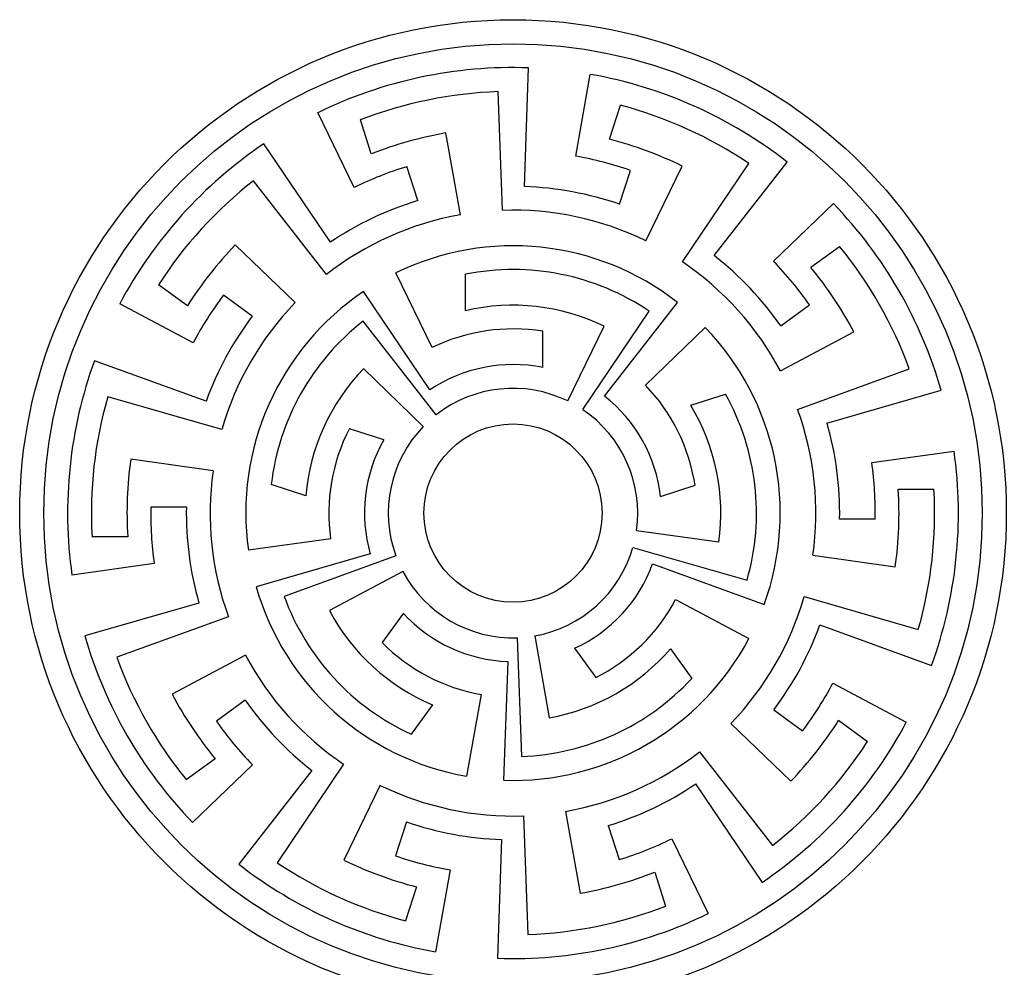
# Model space of a CAD drawing. Header units: millimetres. Extents: x -146 to 156, y -171 to 172.
# Drawn here: x -135.7 to -10, y 50.9 to 171.7 of the extents above; entities that cross this region are included whole.
import ezdxf

# ---------------------------------------------------------------- set-up
doc = ezdxf.new("R2010")
doc.units = ezdxf.units.MM
doc.header["$MEASUREMENT"] = 0
doc.layers.add('Layer 03', color=5, linetype='Continuous')

msp = doc.modelspace()

# ---------------------------------------------------------------- linework, layer by layer
at = {"layer": 'Layer 03'}
for p, q in [((-71.4, 150.49), (-70.87, 165.62)), ((-64.84, 154.36), (-63, 164.79)), ((-74.2, 147.47), (-74.73, 162.59)), ((-93.08, 150.39), (-97.73, 159.91)), ((-60.56, 156.52), (-59.15, 160.85)), ((-90.9, 154.65), (-92.3, 158.98)), ((-79.55, 146.91), (-81.39, 157.34)), ((-96.12, 143.4), (-104.58, 155.95)), ((-51.27, 140.89), (-42.81, 153.44)), ((-47.23, 141.7), (-37.91, 153.62)), ((-84.99, 148.71), (-86.39, 153.03)), ((-59.27, 148.24), (-57.87, 152.56)), ((-55.93, 143.59), (-51.29, 153.11)), ((-96.61, 139.31), (-105.93, 151.24)), ((-39.65, 140.97), (-32.03, 148.32)), ((-100.61, 135.71), (-108.23, 143.07)), ((-34.91, 140.21), (-31.24, 142.88)), ((-83.13, 129.98), (-87.78, 139.51)), ((-78.9, 134.68), (-78.9, 139.33)), ((-114.34, 135.31), (-118.02, 137.98)), ((-83.43, 124.58), (-91.89, 137.13)), ((-106.07, 133.97), (-109.74, 136.64)), ((-113.6, 130.57), (-122.96, 135.54)), ((-63.96, 122.08), (-55.5, 134.62)), ((-61.2, 123.81), (-51.89, 135.73)), ((-38.74, 132.75), (-35.07, 135.42)), ((-82.63, 121.42), (-91.95, 133.35)), ((-69.07, 127.44), (-69.07, 132.05)), ((-65.88, 123.18), (-61.24, 132.71)), ((-55.98, 125.2), (-48.36, 132.56)), ((-38.78, 127.02), (-29.42, 131.99)), ((-111.96, 123.14), (-126.18, 128.31)), ((-84.28, 119.94), (-91.9, 127.3)), ((-36.59, 122.1), (-22.37, 127.28)), ((-32.85, 120.37), (-18.3, 124.54)), ((-109.95, 119.54), (-124.49, 123.71)), ((-50.2, 122.63), (-45.78, 124.06)), ((-89.31, 118.23), (-93.7, 119.65)), ((-111.07, 114.27), (-121.56, 115.75)), ((-27.14, 115.33), (-16.65, 116.8)), ((-99.24, 111.11), (-103.66, 112.55)), ((-54.05, 111.03), (-49.66, 112.46)), ((-23.76, 111.93), (-19.21, 111.93)), ((-114.46, 109.66), (-119, 109.66)), ((-31.24, 108.15), (-26.7, 108.15)), ((-121.94, 105.88), (-126.49, 105.88)), ((-96.08, 105.64), (-106.57, 104.16)), ((-57.12, 106.69), (-46.62, 105.22)), ((-57.58, 104.52), (-43.03, 100.35)), ((-91.03, 103.69), (-105.58, 99.52)), ((-87.78, 103.47), (-102, 98.29)), ((-34.64, 103.53), (-24.15, 102.06)), ((-118.56, 102.48), (-129.05, 101)), ((-55.07, 102.43), (-40.85, 97.26)), ((-86.88, 101.44), (-96.23, 96.47)), ((-35.76, 98.27), (-21.21, 94.09)), ((-112.86, 97.43), (-127.4, 93.26)), ((-52.14, 97.89), (-42.79, 92.92)), ((-109.11, 95.7), (-123.33, 90.53)), ((-86.81, 96.13), (-89.52, 92.4)), ((-33.74, 94.67), (-19.52, 89.49)), ((-72.3, 93.02), (-71.77, 77.9)), ((-70.09, 93.25), (-68.25, 82.82)), ((-106.92, 90.78), (-116.28, 85.81)), ((-65.02, 91.68), (-62.3, 87.95)), ((-52.8, 91.6), (-50.07, 87.84)), ((-73.51, 90), (-74.04, 74.87)), ((-32.1, 87.23), (-22.74, 82.26)), ((-76.92, 85.8), (-78.76, 75.37)), ((-106.96, 85.06), (-110.63, 82.39)), ((-83.11, 84.49), (-85.84, 80.73)), ((-39.63, 83.83), (-35.96, 81.16)), ((-45.09, 82.09), (-37.47, 74.74)), ((-31.36, 82.5), (-27.68, 79.82)), ((-49.09, 78.49), (-39.78, 66.57)), ((-110.79, 77.6), (-114.47, 74.93)), ((-106.05, 76.84), (-113.67, 69.48)), ((-94.43, 76.91), (-102.89, 64.36)), ((-98.47, 76.11), (-107.79, 64.18)), ((-89.77, 74.22), (-94.41, 64.7)), ((-49.58, 74.4), (-41.12, 61.85)), ((-66.15, 70.9), (-64.31, 60.47)), ((-86.43, 69.56), (-87.83, 65.24)), ((-71.5, 70.34), (-70.98, 55.21)), ((-60.71, 69.09), (-59.31, 64.78)), ((-74.3, 67.31), (-74.83, 52.19)), ((-52.62, 67.42), (-47.97, 57.9)), ((-80.87, 63.45), (-82.71, 53.01)), ((-54.8, 63.15), (-53.4, 58.82)), ((-85.14, 61.28), (-86.55, 56.95))]:
    msp.add_line(p, q, dxfattribs=at)
for radius in [62.85, 59.78, 11.35]:
    msp.add_circle((-72.85, 108.9), radius, dxfattribs=at)
for radius, start, end in [(56.75, 88, 116), (56.75, 52, 80), (53.72, 92, 111.2296), (53.72, 56, 75.2296), (49.18, 100, 111.5281), (56.75, 124, 152), (49.18, 64, 75.5281), (46.16, 71.0607, 80), (46.16, 107.0607, 116), (53.72, 128, 147.2296), (41.62, 70.9582, 88), (41.62, 106.9582, 124), (56.75, 16, 44), (38.59, 64, 92), (38.59, 100, 128), (49.18, 136, 147.5281), (34.05, 52, 116), (53.72, 20, 39.2296), (38.59, 28, 56), (41.62, 34.9582, 52), (46.16, 35.0607, 44), (31.02, 56, 101.2518), (49.18, 28, 39.5281), (34.05, 124, 188), (46.16, 143.0607, 152), (38.59, 136, 164), (26.48, 64, 103.213), (41.62, 142.9582, 160), (31.02, 128, 173.2518), (23.46, 80.7182, 116), (34.05, 340, 44), (56.75, 160, 188), (26.48, 136, 175.213), (18.92, 78.463, 124), (15.89, 64, 128), (23.46, 8.7182, 44), (53.72, 164, 183.2296), (18.92, 6.463, 52), (31.02, 344, 29.2518), (15.89, 352, 56), (26.48, 352, 31.213), (38.59, 352, 20), (23.46, 152.7182, 188), (15.89, 136, 200), (41.62, 358.9582, 16), (18.92, 150.463, 196), (49.18, 172, 183.5281), (56.75, 340, 8), (46.16, 359.0607, 8), (38.59, 172, 200), (49.18, 352, 3.5281), (53.72, 344, 3.2296), (46.16, 179.0607, 188), (41.62, 178.9582, 196), (15.89, 280, 344), (18.92, 294.463, 340), (15.89, 208, 272), (34.05, 196, 260), (31.02, 200, 245.2518), (38.59, 316, 344), (23.46, 296.7182, 332), (26.48, 208, 247.213), (18.92, 222.463, 268), (41.62, 322.9582, 340), (56.75, 196, 224), (23.46, 224.7182, 260), (34.05, 268, 332), (53.72, 200, 219.2296), (38.59, 208, 236), (26.48, 280, 319.213), (31.02, 272, 317.2518), (46.16, 323.0607, 332), (49.18, 208, 219.5281), (41.62, 214.9582, 232), (46.16, 215.0607, 224), (56.75, 304, 332), (49.18, 316, 327.5281), (53.72, 308, 327.2296), (38.59, 280, 308), (38.59, 244, 272), (41.62, 286.9582, 304), (41.62, 250.9582, 268), (46.16, 287.0607, 296), (56.75, 232, 260), (53.72, 236, 255.2296), (49.18, 244, 255.5281), (46.16, 251.0607, 260), (49.18, 280, 291.5281), (56.75, 268, 296), (53.72, 272, 291.2296)]:
    msp.add_arc((-72.85, 108.9), radius, start, end, dxfattribs=at)

doc.saveas('drawing.dxf')
